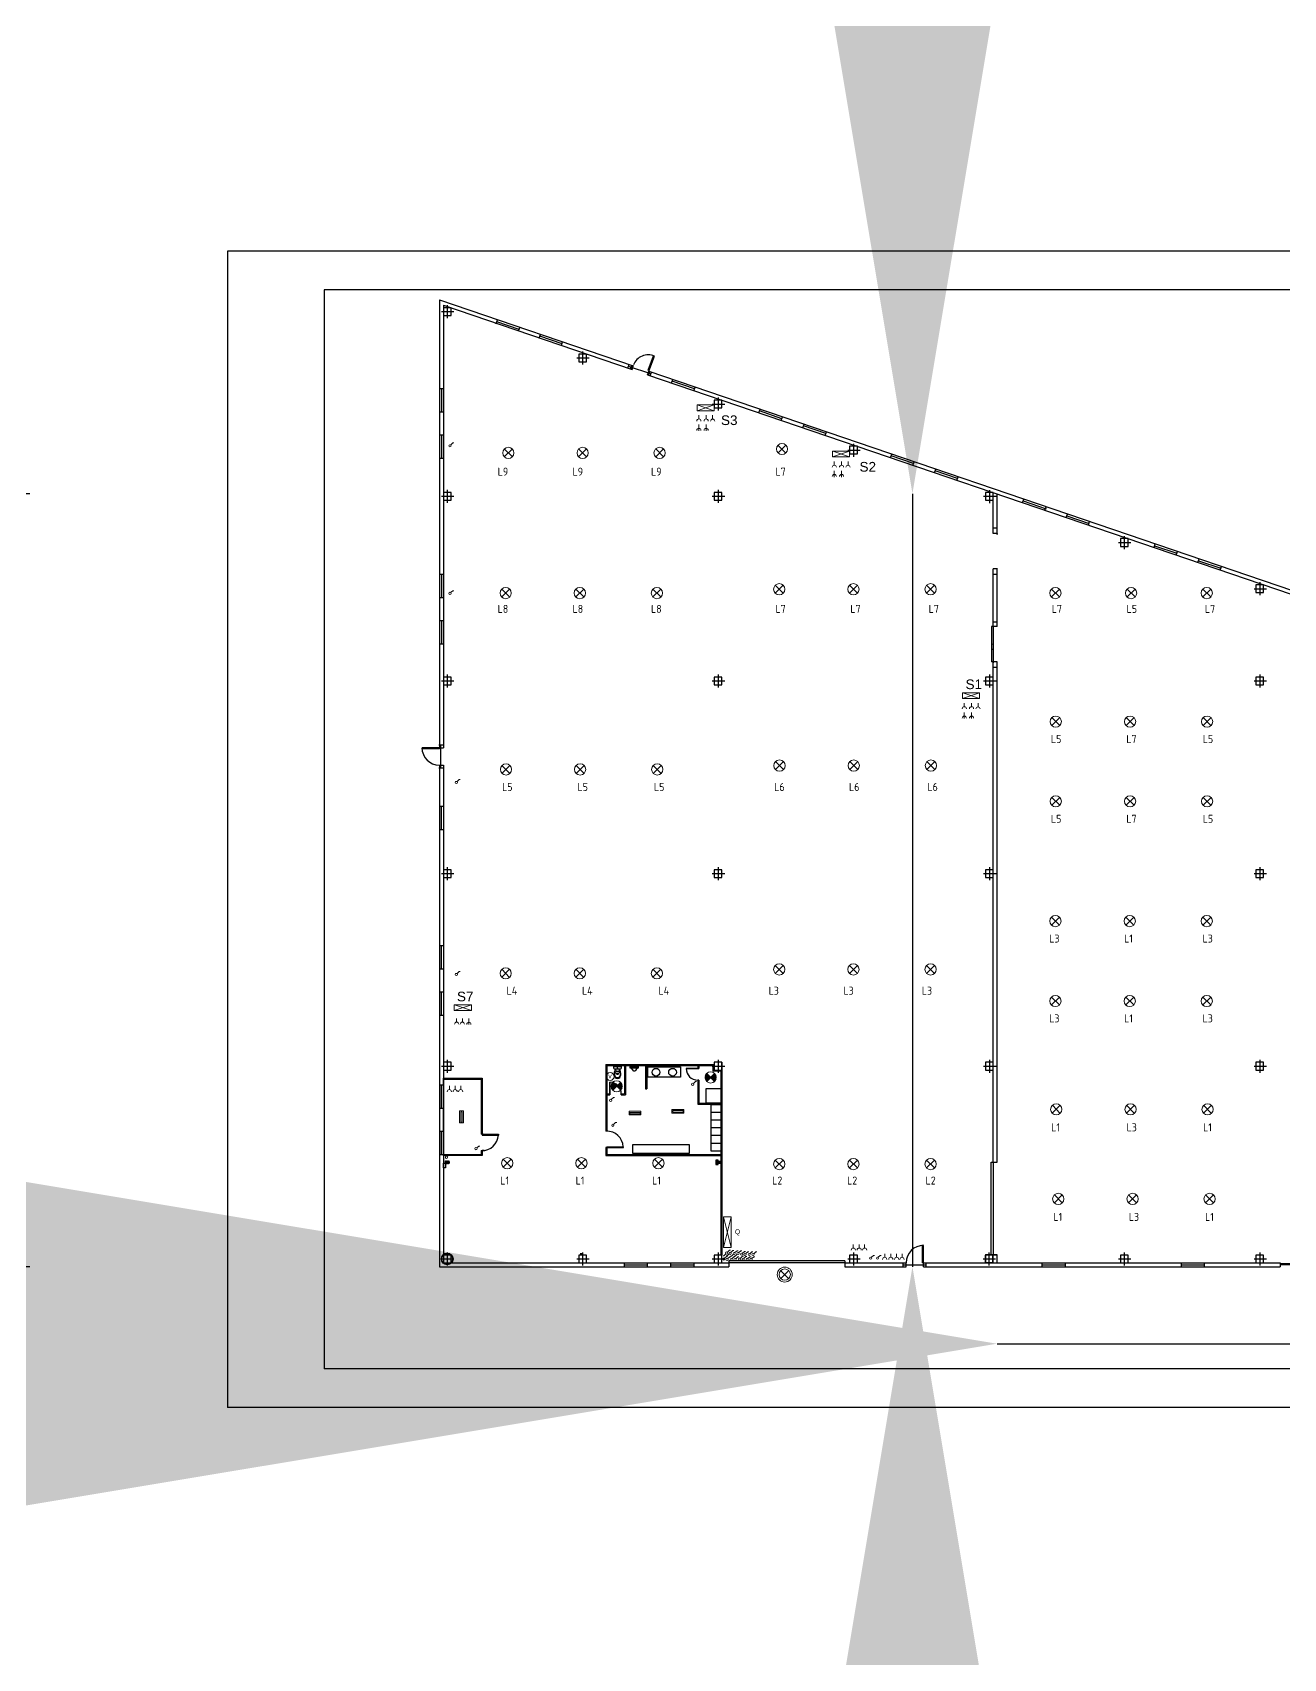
# Model space of a CAD drawing. Header units: millimetres. Extents: x 7 to 259, y -45 to 103.
# Drawn here: x 194.512 to 195.32, y 87.735 to 88.786 of the extents above; entities that cross this region are included whole.
import ezdxf

# ---------------------------------------------------------------- set-up
doc = ezdxf.new("R2010")
doc.units = ezdxf.units.MM
doc.linetypes.add('CENTRO', pattern=[50.8, 31.75, -6.35, 6.35, -6.35])
for name, color, linetype in [('CAJETI1', 5, 'Continuous'), ('cotes', 95, 'Continuous'), ('eixos centradors', 40, 'CENTRO'), ('estructura', 5, 'Continuous'), ('MOBILIARI', 3, 'Continuous'), ('OFICINES', 6, 'Continuous'), ('portes', 4, 'Continuous')]:
    doc.layers.add(name, color=color, linetype=linetype)
doc.layers.add('ELECTRIC', color=86, linetype='Continuous', lineweight=9)
doc.styles.add('ISO', font='isocp.shx')
doc.styles.get("Standard").update_dxf_attribs({"font": 'arial.ttf'})
doc.dimstyles.new('ISO-25', dxfattribs={"dimtxt": 2.5, "dimasz": 2.5, "dimexe": 1.25, "dimexo": 0.625, "dimtad": 1, "dimtxsty": 'Standard', "dimcen": 2.5, "dimadec": 0, "dimazin": 0, "dimtfac": 1, "dimtmove": 0, "dimatfit": 3, "dimfxl": 1, "dimarcsym": 0})

# ---------------------------------------------------------------- blocks, each defined once
blk = doc.blocks.new('VI-IN')
for p, q in [((-0.048, -0.423), (-0.048, -0.403)), ((0, -0.04), (-0.011, -0.04)), ((0, -0.04), (0.011, -0.04)), ((0.048, -0.423), (0.048, -0.403))]:
    blk.add_line(p, q)
blk.add_lwpolyline([(-0.163, -0.358, -0.0164), (-0.122, -0.18, -0.014244), (-0.146, -0.175, -0.379899), (-0.203, -0.112), (-0.203, -0.04, -0.414214), (-0.163, 0), (0, 0), (0.163, 0, -0.414214), (0.203, -0.04), (0.203, -0.112, -0.379899), (0.146, -0.175, -0.014244), (0.122, -0.18, -0.0164), (0.163, -0.358, -0.034533), (0.175, -0.44, -0.180901), (0.118, -0.613, -0.210568), (0, -0.665, -0.210568), (-0.118, -0.613, -0.180901), (-0.175, -0.44, -0.034533)], format="xyb", close=True)
for centre, radius in [((-0.08, -0.24), 0.0075), ((0, -0.122), 0.0135), ((0, -0.122), 0.0135), ((0.08, -0.24), 0.0075)]:
    blk.add_circle(centre, radius)
for centre, radius, start, end in [((-0.139, -0.089), 0.04, 96.27189, 180), ((-0.14, -0.096), 0.04, 96.21414, 169.75716), ((0, -1.201), 1.154, 90.00081, 97.20302), ((0, -1.197), 1.157, 90.00079, 97.14086), ((0.079, -0.461), 0.216, 168.38048, 209.11615), ((0.112, -0.468), 0.25, 152.59732, 168.38048), ((0, 1.219), 1.404, 264.99864, 270), ((-0.007, -0.406), 0.116, 96.24191, 152.59732), ((0, -0.505), 0.126, 209.11615, 270), ((-0.033, -0.403), 0.015, 96.64916, 180), ((-0.018, -0.423), 0.03, 180, 233.1301), ((0, -0.399), 0.06, 233.1301, 270), ((0, -0.686), 0.3, 90, 96.64916), ((0, -0.47), 0.18, 90, 96.24191), ((0, -1.197), 1.157, 82.85914, 89.99921), ((0, -1.201), 1.154, 82.79698, 89.99919), ((0, 1.219), 1.404, 270, 275.00136), ((0, -0.47), 0.18, 83.75809, 90), ((0, -0.686), 0.3, 83.35084, 90), ((0, -0.399), 0.06, 270, 306.8699), ((0, -0.505), 0.126, 270, 330.88385), ((0.007, -0.406), 0.116, 27.40268, 83.75809), ((0.033, -0.403), 0.015, 0, 83.35084), ((0.018, -0.423), 0.03, 306.8699, 0), ((-0.112, -0.468), 0.25, 11.61952, 27.40268), ((-0.079, -0.461), 0.216, 330.88385, 11.61952), ((0.139, -0.089), 0.04, 0, 83.72811), ((0.14, -0.096), 0.04, 10.24284, 83.78586)]:
    blk.add_arc(centre, radius, start, end)
blk = doc.blocks.new('Vic-WC')
at = {"xscale": -1}
blk.add_blockref('VI-IN', (0, 0), dxfattribs=at)
blk = doc.blocks.new('*D37')
at = {"layer": 'cotes', "color": 0, "lineweight": -2, "transparency": 16777216}
for p, q in [((193.9348, 87.9381), (192.7348, 87.9381)), ((195.1348, 87.9381), (195.482, 87.9381)), ((196.682, 87.9381), (201.7371, 87.9381)), ((195.1348, 87.3655), (195.1348, 86.6881)), ((195.482, 87.3655), (195.482, 86.6881))]:
    blk.add_line(p, q, dxfattribs=at)
at = {"layer": 'cotes', "color": 0, "transparency": 16777216}
for points in [[(193.9348, 88.1381), (193.9348, 87.7381), (195.1348, 87.9381)], [(196.682, 88.1381), (196.682, 87.7381), (195.482, 87.9381)]]:
    blk.add_solid(points, dxfattribs=at)
at = {"layer": 'Defpoints', "color": 0, "transparency": 16777216}
for p in [(195.1348, 87.9905), (195.482, 87.9905), (195.482, 87.9381)]:
    blk.add_point(p, dxfattribs=at)
at = {"layer": 'cotes', "color": 0, "transparency": 16777216, "insert": (199.8096, 89.164), "char_height": 1, "attachment_point": 5}
blk.add_mtext('0,35', dxfattribs=at)
blk = doc.blocks.new('*D38')
at = {"layer": 'cotes', "color": 0, "lineweight": -2, "transparency": 16777216}
for p, q in [((195.5336, 89.569), (195.5336, 90.769)), ((195.5336, 88.369), (195.5336, 87.9904)), ((196.107, 88.369), (196.7836, 88.369)), ((196.1045, 87.9904), (196.7836, 87.9904)), ((195.5336, 86.7904), (195.5336, 81.7408))]:
    blk.add_line(p, q, dxfattribs=at)
at = {"layer": 'cotes', "color": 0, "transparency": 16777216}
for points in [[(195.3336, 89.569), (195.7336, 89.569), (195.5336, 88.369)], [(195.3336, 86.7904), (195.7336, 86.7904), (195.5336, 87.9904)]]:
    blk.add_solid(points, dxfattribs=at)
at = {"layer": 'Defpoints', "color": 0, "transparency": 16777216}
for p in [(195.482, 88.369), (195.4795, 87.9904), (195.5336, 87.9904)]:
    blk.add_point(p, dxfattribs=at)
at = {"layer": 'cotes', "color": 0, "transparency": 16777216, "insert": (194.3077, 83.6656), "char_height": 1, "attachment_point": 5, "rotation": 90}
blk.add_mtext('0,38', dxfattribs=at)
blk = doc.blocks.new('*D39')
at = {"layer": 'cotes', "color": 0, "lineweight": -2, "transparency": 16777216}
for p, q in [((195.0801, 89.6875), (195.0801, 90.8875)), ((194.5098, 88.4875), (193.8301, 88.4875)), ((195.0801, 88.4875), (195.0801, 87.9879)), ((194.5098, 87.9879), (193.8301, 87.9879)), ((195.0801, 86.7879), (195.0801, 82.5098))]:
    blk.add_line(p, q, dxfattribs=at)
at = {"layer": 'cotes', "color": 0, "transparency": 16777216}
for points in [[(194.8801, 89.6875), (195.2801, 89.6875), (195.0801, 88.4875)], [(194.8801, 86.7879), (195.2801, 86.7879), (195.0801, 87.9879)]]:
    blk.add_solid(points, dxfattribs=at)
at = {"layer": 'Defpoints', "color": 0, "transparency": 16777216}
for p in [(195.1348, 88.4875), (195.0801, 87.9879), (195.1348, 87.9879)]:
    blk.add_point(p, dxfattribs=at)
at = {"layer": 'cotes', "color": 0, "transparency": 16777216, "insert": (193.8542, 84.0488), "char_height": 1, "attachment_point": 5, "rotation": 90}
blk.add_mtext('0,5', dxfattribs=at)

msp = doc.modelspace()

# ---------------------------------------------------------------- linework, layer by layer
for p, q in [((194.7745, 88.6129), (194.7745, 88.3233)), ((194.7745, 88.6129), (194.8997, 88.5702)), ((194.777, 88.6094), (194.777, 88.3233)), ((194.777, 88.6094), (194.8989, 88.5678)), ((194.9098, 88.5667), (195.3257, 88.4249)), ((194.9089, 88.5644), (195.3249, 88.4226)), ((195.1323, 88.4655), (195.1323, 88.4884)), ((195.1348, 88.4655), (195.1348, 88.4875)), ((195.1323, 88.4618), (195.1323, 88.4655)), ((195.1323, 88.4655), (195.1348, 88.4655)), ((195.1323, 88.4655), (195.1348, 88.4655)), ((195.1348, 88.4618), (195.1348, 88.4655)), ((195.1323, 88.4048), (195.1323, 88.4389)), ((195.1323, 88.4355), (195.1348, 88.4355)), ((195.1323, 88.4355), (195.1348, 88.4355)), ((195.1348, 88.4048), (195.1348, 88.4355)), ((195.1323, 88.4017), (195.1323, 88.4048)), ((195.1323, 88.4048), (195.1348, 88.4048)), ((195.1323, 88.4048), (195.1348, 88.4048)), ((195.1348, 88.4017), (195.1348, 88.4048)), ((195.1323, 88.3901), (195.1323, 88.3905)), ((195.1323, 88.3755), (195.1323, 88.3791)), ((195.1323, 88.3748), (195.1323, 88.3782)), ((195.1348, 88.3748), (195.1348, 88.3789)), ((195.1323, 88.2855), (195.1323, 88.3755)), ((195.1323, 88.3755), (195.1348, 88.3755)), ((195.1348, 88.2855), (195.1348, 88.3755)), ((194.7745, 88.312), (194.7745, 87.9879)), ((194.777, 88.312), (194.777, 87.9904)), ((195.1323, 88.0555), (195.1323, 88.2913)), ((195.1348, 88.0555), (195.1348, 88.2913)), ((194.777, 88.1097), (194.802, 88.1097)), ((194.777, 88.1091), (194.8014, 88.1091)), ((194.8014, 88.1091), (194.8014, 88.0735)), ((194.802, 88.1097), (194.802, 88.0735)), ((194.777, 88.0604), (194.8014, 88.0604)), ((194.8014, 88.0629), (194.8014, 88.0604)), ((194.8014, 88.0629), (194.802, 88.0629)), ((194.802, 88.0629), (194.802, 88.0597)), ((195.1323, 88.0555), (195.1348, 88.0555)), ((194.7745, 87.9879), (194.9614, 87.9879)), ((194.777, 87.9904), (194.9614, 87.9904)), ((194.922, 87.9904), (194.9614, 87.9904)), ((194.922, 87.9879), (194.9614, 87.9879)), ((194.9614, 87.9904), (194.9614, 87.9879)), ((195.0364, 87.9904), (195.076, 87.9904)), ((195.0364, 87.9904), (195.0364, 87.9879)), ((195.0364, 87.9879), (195.076, 87.9879)), ((195.0873, 87.9904), (195.3177, 87.9904)), ((195.0873, 87.9879), (195.3177, 87.9879)), ((195.1323, 87.9905), (195.1323, 87.9955)), ((195.1323, 87.9955), (195.1348, 87.9955)), ((195.1348, 87.9955), (195.1323, 87.9955)), ((195.1348, 87.9905), (195.1348, 87.9955)), ((195.272, 87.9904), (195.3177, 87.9904)), ((195.272, 87.9879), (195.3177, 87.9879)), ((195.3177, 87.9904), (195.3177, 87.9879))]:
    msp.add_line(p, q)
msp.add_lwpolyline([(194.802, 88.0629), (194.802, 88.0597), (194.777, 88.0597), (194.777, 88.1097), (194.802, 88.1097), (194.802, 88.0735)])
at = {"layer": 'CAJETI1'}
for p, q in [((194.6376, 88.6443), (194.6376, 87.8968)), ((195.6876, 88.6443), (194.6376, 88.6443)), ((195.6876, 87.8968), (194.6376, 87.8968))]:
    msp.add_line(p, q, dxfattribs=at)
at = {"layer": 'CAJETI1', "color": 5}
for p, q in [((194.7001, 88.6193), (194.7001, 87.9218)), ((195.6626, 88.6193), (194.7001, 88.6193)), ((195.6626, 87.9218), (194.7001, 87.9218))]:
    msp.add_line(p, q, dxfattribs=at)
at = {"layer": 'eixos centradors', "ltscale": 0.1}
for p, q in [((194.7795, 88.6093), (194.7795, 88.6009)), ((194.7758, 88.6052), (194.7838, 88.6052)), ((194.8633, 88.5753), (194.8713, 88.5753)), ((194.867, 88.5795), (194.867, 88.571)), ((194.9508, 88.5455), (194.9588, 88.5455)), ((194.9545, 88.5496), (194.9545, 88.5412)), ((195.0383, 88.5157), (195.0463, 88.5157)), ((195.042, 88.5198), (195.042, 88.5114)), ((194.7758, 88.4859), (194.7838, 88.4859)), ((194.7795, 88.49), (194.7795, 88.4816)), ((194.9508, 88.4859), (194.9588, 88.4859)), ((194.9545, 88.49), (194.9545, 88.4816)), ((195.1261, 88.4859), (195.1341, 88.4859)), ((195.1298, 88.4899), (195.1298, 88.4815)), ((195.217, 88.4601), (195.217, 88.4517)), ((195.2133, 88.456), (195.2213, 88.456)), ((195.3045, 88.4303), (195.3045, 88.4219)), ((195.3008, 88.4261), (195.3088, 88.4261)), ((194.7758, 88.3665), (194.7838, 88.3665)), ((194.7795, 88.3706), (194.7795, 88.3622)), ((194.9508, 88.3665), (194.9588, 88.3665)), ((194.9545, 88.3706), (194.9545, 88.3622)), ((195.1261, 88.3665), (195.1341, 88.3665)), ((195.1298, 88.3707), (195.1298, 88.3623)), ((195.3008, 88.3665), (195.3088, 88.3665)), ((195.3045, 88.3706), (195.3045, 88.3622)), ((194.7758, 88.242), (194.7838, 88.242)), ((194.7795, 88.2461), (194.7795, 88.2377)), ((194.9508, 88.242), (194.9588, 88.242)), ((194.9545, 88.2461), (194.9545, 88.2377)), ((195.1261, 88.242), (195.1341, 88.242)), ((195.1298, 88.2462), (195.1298, 88.2378)), ((195.3008, 88.242), (195.3088, 88.242)), ((195.3045, 88.2461), (195.3045, 88.2377)), ((194.7758, 88.1175), (194.7838, 88.1175)), ((194.7795, 88.1216), (194.7795, 88.1132)), ((194.9508, 88.1175), (194.9588, 88.1175)), ((194.9545, 88.1216), (194.9545, 88.1132)), ((195.1261, 88.1175), (195.1341, 88.1175)), ((195.1298, 88.1217), (195.1298, 88.1133)), ((195.3008, 88.1175), (195.3088, 88.1175)), ((195.3045, 88.1216), (195.3045, 88.1132)), ((194.7758, 87.9929), (194.7838, 87.9929)), ((194.7795, 87.997), (194.7795, 87.9886)), ((194.8633, 87.9929), (194.8713, 87.9929)), ((194.867, 87.997), (194.867, 87.9886)), ((194.9508, 87.9929), (194.9588, 87.9929)), ((194.9545, 87.997), (194.9545, 87.9886)), ((195.0383, 87.9929), (195.0463, 87.9929)), ((195.042, 87.997), (195.042, 87.9886)), ((195.1258, 87.9929), (195.1338, 87.9929)), ((195.1295, 87.997), (195.1295, 87.9886)), ((195.2133, 87.9929), (195.2213, 87.9929)), ((195.217, 87.997), (195.217, 87.9886)), ((195.3008, 87.9929), (195.3088, 87.9929)), ((195.3008, 87.9929), (195.3088, 87.9929)), ((195.3045, 87.997), (195.3045, 87.9886)), ((195.3045, 87.997), (195.3045, 87.9886))]:
    msp.add_line(p, q, dxfattribs=at)
at = {"layer": 'ELECTRIC', "color": 212}
for p, q in [((194.9409, 88.5411), (194.952, 88.5449)), ((194.952, 88.5411), (194.9411, 88.5449)), ((194.9421, 88.5358), (194.9421, 88.5382)), ((194.9468, 88.5358), (194.9468, 88.5382)), ((194.951, 88.5358), (194.951, 88.5382)), ((194.9421, 88.5298), (194.9421, 88.5322)), ((194.9421, 88.5282), (194.9421, 88.5306)), ((194.9468, 88.5298), (194.9468, 88.5322)), ((194.9468, 88.5282), (194.9468, 88.5306)), ((194.7817, 88.519), (194.7831, 88.5203)), ((194.7831, 88.5203), (194.7837, 88.5203)), ((194.8164, 88.5165), (194.8216, 88.5113)), ((194.8164, 88.5113), (194.8216, 88.5165)), ((194.8644, 88.5165), (194.8695, 88.5113)), ((194.8644, 88.5113), (194.8696, 88.5165)), ((194.9142, 88.5165), (194.9193, 88.5113)), ((194.9142, 88.5113), (194.9193, 88.5165)), ((194.9932, 88.519), (194.9983, 88.5138)), ((194.9932, 88.5138), (194.9984, 88.519)), ((195.0284, 88.5113), (195.0395, 88.515)), ((195.0395, 88.5113), (195.0286, 88.515)), ((195.0296, 88.506), (195.0296, 88.5084)), ((195.0296, 88.4999), (195.0296, 88.5023)), ((195.0343, 88.506), (195.0343, 88.5084)), ((195.0343, 88.4999), (195.0343, 88.5023)), ((195.0385, 88.5059), (195.0385, 88.5083)), ((195.0296, 88.4983), (195.0296, 88.5008)), ((195.0343, 88.4983), (195.0343, 88.5008)), ((194.9915, 88.4284), (194.9966, 88.4233)), ((194.9915, 88.4233), (194.9966, 88.4284)), ((195.0395, 88.4284), (195.0446, 88.4233)), ((195.0395, 88.4233), (195.0446, 88.4284)), ((195.0892, 88.4284), (195.0943, 88.4233)), ((195.0892, 88.4233), (195.0943, 88.4284)), ((194.7817, 88.4236), (194.7831, 88.4248)), ((194.7831, 88.4248), (194.7837, 88.4248)), ((194.8147, 88.4259), (194.8198, 88.4208)), ((194.8147, 88.4208), (194.8198, 88.4259)), ((194.8627, 88.4259), (194.8678, 88.4208)), ((194.8627, 88.4208), (194.8678, 88.4259)), ((194.9124, 88.4259), (194.9176, 88.4208)), ((194.9124, 88.4208), (194.9176, 88.4259)), ((195.17, 88.4259), (195.1751, 88.4208)), ((195.17, 88.4208), (195.1751, 88.4259)), ((195.2188, 88.4259), (195.224, 88.4208)), ((195.2188, 88.4208), (195.224, 88.4259)), ((195.2677, 88.4259), (195.2728, 88.4208)), ((195.2677, 88.4208), (195.2728, 88.4259)), ((195.1124, 88.3551), (195.1235, 88.3589)), ((195.1235, 88.3551), (195.1126, 88.3589)), ((195.1136, 88.3498), (195.1136, 88.3522)), ((195.1136, 88.3438), (195.1136, 88.3462)), ((195.1136, 88.3422), (195.1136, 88.3446)), ((195.1183, 88.3498), (195.1183, 88.3522)), ((195.1183, 88.3438), (195.1183, 88.3462)), ((195.1183, 88.3422), (195.1183, 88.3446)), ((195.1225, 88.3498), (195.1225, 88.3522)), ((195.1702, 88.3428), (195.1753, 88.3377)), ((195.1702, 88.3377), (195.1753, 88.3428)), ((195.2182, 88.3428), (195.2233, 88.3377)), ((195.2182, 88.3377), (195.2233, 88.3428)), ((195.2679, 88.3428), (195.273, 88.3377)), ((195.2679, 88.3377), (195.2731, 88.3428)), ((194.9917, 88.3144), (194.9968, 88.3092)), ((194.9917, 88.3092), (194.9968, 88.3144)), ((195.0397, 88.3144), (195.0448, 88.3092)), ((195.0397, 88.3092), (195.0448, 88.3144)), ((195.0894, 88.3144), (195.0945, 88.3092)), ((195.0894, 88.3092), (195.0946, 88.3144)), ((194.7859, 88.3015), (194.7872, 88.3027)), ((194.7872, 88.3027), (194.7878, 88.3027)), ((194.8149, 88.3119), (194.82, 88.3067)), ((194.8149, 88.3067), (194.82, 88.3119)), ((194.8629, 88.3119), (194.868, 88.3067)), ((194.8629, 88.3067), (194.868, 88.3119)), ((194.9126, 88.3119), (194.9178, 88.3067)), ((194.9126, 88.3067), (194.9178, 88.3119)), ((195.1702, 88.2912), (195.1753, 88.2861)), ((195.1702, 88.2861), (195.1753, 88.2912)), ((195.2182, 88.2912), (195.2233, 88.2861)), ((195.2182, 88.2861), (195.2233, 88.2912)), ((195.2679, 88.2912), (195.273, 88.2861)), ((195.2679, 88.2861), (195.2731, 88.2912)), ((195.17, 88.2139), (195.1751, 88.2087)), ((195.17, 88.2087), (195.1751, 88.2139)), ((195.218, 88.2139), (195.2231, 88.2087)), ((195.218, 88.2087), (195.2231, 88.2139)), ((195.2677, 88.2139), (195.2728, 88.2087)), ((195.2677, 88.2087), (195.2728, 88.2139)), ((194.7859, 88.1774), (194.7872, 88.1786)), ((194.7872, 88.1786), (194.7878, 88.1786)), ((194.8147, 88.1801), (194.8198, 88.1749)), ((194.8147, 88.175), (194.8198, 88.1801)), ((194.8627, 88.1801), (194.8678, 88.1749)), ((194.8627, 88.175), (194.8678, 88.1801)), ((194.9124, 88.1801), (194.9176, 88.1749)), ((194.9124, 88.175), (194.9176, 88.1801)), ((194.9915, 88.1826), (194.9966, 88.1774)), ((194.9915, 88.1775), (194.9966, 88.1826)), ((195.0395, 88.1826), (195.0446, 88.1774)), ((195.0395, 88.1775), (195.0446, 88.1826)), ((195.0892, 88.1826), (195.0943, 88.1774)), ((195.0892, 88.1775), (195.0943, 88.1826)), ((194.7841, 88.1534), (194.7953, 88.1571)), ((194.7953, 88.1534), (194.7843, 88.1571)), ((195.17, 88.1622), (195.1751, 88.1571)), ((195.17, 88.1571), (195.1751, 88.1622)), ((195.218, 88.1622), (195.2231, 88.1571)), ((195.218, 88.1571), (195.2231, 88.1622)), ((195.2677, 88.1622), (195.2728, 88.1571)), ((195.2677, 88.1571), (195.2728, 88.1622)), ((194.7856, 88.1459), (194.7856, 88.1483)), ((194.7893, 88.1459), (194.7893, 88.1483)), ((194.7935, 88.1445), (194.7935, 88.1483)), ((194.9468, 88.1123), (194.9476, 88.1131)), ((194.7809, 88.1023), (194.7809, 88.1048)), ((194.7846, 88.1023), (194.7846, 88.1048)), ((194.7882, 88.1023), (194.7882, 88.1048)), ((194.8854, 88.1048), (194.8871, 88.1065)), ((194.8854, 88.1043), (194.8874, 88.1062)), ((194.8855, 88.1038), (194.8876, 88.1059)), ((194.8856, 88.1055), (194.8868, 88.1068)), ((194.8856, 88.1033), (194.8879, 88.1057)), ((194.8858, 88.103), (194.8882, 88.1054)), ((194.886, 88.1026), (194.8885, 88.1051)), ((194.8861, 88.1066), (194.887, 88.1075)), ((194.8862, 88.1023), (194.8888, 88.1048)), ((194.8865, 88.102), (194.8916, 88.1071)), ((194.8865, 88.1071), (194.8916, 88.102)), ((194.8865, 88.102), (194.8916, 88.1071)), ((194.8893, 88.1043), (194.8919, 88.1068)), ((194.8896, 88.104), (194.8921, 88.1065)), ((194.8899, 88.1037), (194.8923, 88.1061)), ((194.8902, 88.1034), (194.8925, 88.1057)), ((194.8904, 88.1031), (194.8926, 88.1053)), ((194.8907, 88.1028), (194.8927, 88.1048)), ((194.891, 88.1026), (194.8926, 88.1042)), ((194.8911, 88.1016), (194.892, 88.1025)), ((194.8913, 88.1023), (194.8925, 88.1035)), ((194.9386, 88.1063), (194.9399, 88.1075)), ((194.9399, 88.1075), (194.9406, 88.1075)), ((194.9461, 88.1105), (194.9478, 88.1122)), ((194.9461, 88.1099), (194.9481, 88.1119)), ((194.9462, 88.1112), (194.9475, 88.1124)), ((194.9462, 88.1094), (194.9483, 88.1116)), ((194.9463, 88.109), (194.9486, 88.1113)), ((194.9465, 88.1086), (194.9489, 88.111)), ((194.9467, 88.1082), (194.9492, 88.1107)), ((194.9469, 88.1079), (194.9495, 88.1105)), ((194.9472, 88.1128), (194.9523, 88.1076)), ((194.9472, 88.1076), (194.9523, 88.1127)), ((194.9472, 88.1076), (194.9523, 88.1127)), ((194.95, 88.1099), (194.9526, 88.1125)), ((194.9503, 88.1096), (194.9528, 88.1121)), ((194.9506, 88.1093), (194.953, 88.1118)), ((194.9508, 88.1091), (194.9532, 88.1114)), ((194.9511, 88.1088), (194.9533, 88.1109)), ((194.9514, 88.1085), (194.9533, 88.1104)), ((194.9517, 88.1082), (194.9533, 88.1099)), ((194.9518, 88.1072), (194.9527, 88.1081)), ((194.952, 88.1079), (194.9532, 88.1092)), ((194.8855, 88.0959), (194.8869, 88.0972)), ((194.8869, 88.0972), (194.8875, 88.0972)), ((195.1704, 88.0871), (195.1756, 88.0922)), ((195.1705, 88.0922), (195.1756, 88.087)), ((195.2184, 88.0922), (195.2235, 88.087)), ((195.2184, 88.0871), (195.2236, 88.0922)), ((195.2682, 88.0922), (195.2733, 88.087)), ((195.2682, 88.0871), (195.2733, 88.0922)), ((194.887, 88.0798), (194.8883, 88.0811)), ((194.8883, 88.0811), (194.889, 88.0811)), ((194.7795, 88.0591), (194.7808, 88.0603)), ((194.7808, 88.0603), (194.7814, 88.0603)), ((194.7986, 88.0647), (194.7999, 88.0659)), ((194.7999, 88.0659), (194.8006, 88.0659)), ((194.8157, 88.0574), (194.8208, 88.0523)), ((194.8157, 88.0523), (194.8208, 88.0574)), ((194.8637, 88.0574), (194.8688, 88.0523)), ((194.8637, 88.0523), (194.8688, 88.0574)), ((194.9134, 88.0574), (194.9186, 88.0523)), ((194.9134, 88.0523), (194.9186, 88.0574)), ((194.9915, 88.0568), (194.9966, 88.0517)), ((194.9915, 88.0517), (194.9966, 88.0568)), ((195.0395, 88.0568), (195.0446, 88.0517)), ((195.0395, 88.0517), (195.0446, 88.0568)), ((195.0892, 88.0568), (195.0943, 88.0517)), ((195.0892, 88.0517), (195.0943, 88.0568)), ((195.1718, 88.0343), (195.1769, 88.0291)), ((195.1718, 88.0291), (195.1769, 88.0343)), ((195.2197, 88.0291), (195.2249, 88.0343)), ((195.2198, 88.0343), (195.2249, 88.0291)), ((195.2695, 88.0343), (195.2746, 88.0291)), ((195.2695, 88.0291), (195.2746, 88.0343)), ((194.958, 88.0201), (194.963, 88.0003)), ((194.963, 88.0201), (194.958, 88.0003)), ((194.9606, 87.9972), (194.9619, 87.9985)), ((194.9619, 87.9985), (194.9626, 87.9985)), ((194.9628, 87.9971), (194.9641, 87.9983)), ((194.9641, 87.9983), (194.9647, 87.9983)), ((194.9654, 87.997), (194.9668, 87.9982)), ((194.9668, 87.9982), (194.9674, 87.9982)), ((194.9679, 87.997), (194.9692, 87.9982)), ((194.9692, 87.9982), (194.9699, 87.9982)), ((194.9702, 87.9966), (194.9716, 87.9978)), ((194.9716, 87.9978), (194.9722, 87.9978)), ((194.9724, 87.9964), (194.9737, 87.9976)), ((194.9737, 87.9976), (194.9744, 87.9976)), ((194.9751, 87.9963), (194.9764, 87.9975)), ((194.9764, 87.9975), (194.977, 87.9975)), ((194.9776, 87.9963), (194.9789, 87.9975)), ((194.9789, 87.9975), (194.9795, 87.9975)), ((195.0419, 87.9999), (195.0419, 88.0023)), ((195.0457, 87.9999), (195.0457, 88.0023)), ((195.0492, 87.9999), (195.0492, 88.0023)), ((194.9582, 87.995), (194.9577, 87.995)), ((194.9582, 87.995), (194.9596, 87.9963)), ((194.9587, 87.9933), (194.96, 87.9945)), ((194.9604, 87.9949), (194.9598, 87.9949)), ((194.96, 87.9945), (194.9606, 87.9945)), ((194.9604, 87.9949), (194.9617, 87.9961)), ((194.9608, 87.9931), (194.9621, 87.9943)), ((194.9621, 87.9943), (194.9628, 87.9943)), ((194.9631, 87.9948), (194.9625, 87.9948)), ((194.9631, 87.9948), (194.9644, 87.996)), ((194.9635, 87.993), (194.9648, 87.9943)), ((194.9648, 87.9943), (194.9654, 87.9943)), ((194.9655, 87.9948), (194.965, 87.9948)), ((194.9655, 87.9948), (194.9669, 87.996)), ((194.966, 87.993), (194.9673, 87.9943)), ((194.9673, 87.9943), (194.9679, 87.9943)), ((194.969, 87.9934), (194.9703, 87.9946)), ((194.9703, 87.9946), (194.971, 87.9946)), ((194.9711, 87.9932), (194.9725, 87.9944)), ((194.9725, 87.9944), (194.9731, 87.9944)), ((194.9738, 87.9931), (194.9751, 87.9943)), ((194.9751, 87.9943), (194.9758, 87.9943)), ((194.9763, 87.9931), (194.9776, 87.9943)), ((194.9776, 87.9943), (194.9783, 87.9943)), ((195.0536, 87.994), (195.0549, 87.9952)), ((195.0549, 87.9952), (195.0555, 87.9952)), ((195.0579, 87.994), (195.0593, 87.9952)), ((195.0593, 87.9952), (195.0599, 87.9952)), ((195.0622, 87.9939), (195.0622, 87.9963)), ((195.0661, 87.9939), (195.0661, 87.9963)), ((195.0699, 87.9939), (195.0699, 87.9963)), ((195.0734, 87.9939), (195.0734, 87.9963)), ((194.995, 87.9853), (195.0001, 87.9802)), ((194.995, 87.9802), (195.0001, 87.9853))]:
    msp.add_line(p, q, dxfattribs=at)
for points in [[(194.952, 88.5449), (194.952, 88.5411), (194.9409, 88.5411), (194.9409, 88.5449)], [(195.0395, 88.515), (195.0395, 88.5113), (195.0284, 88.5113), (195.0284, 88.515)], [(195.1235, 88.3589), (195.1235, 88.3551), (195.1124, 88.3551), (195.1124, 88.3589)], [(194.7953, 88.1571), (194.7953, 88.1534), (194.7841, 88.1534), (194.7841, 88.1571)], [(194.7875, 88.0887), (194.7875, 88.0809), (194.79, 88.0809), (194.79, 88.0887)], [(194.7883, 88.088), (194.7883, 88.0814), (194.7892, 88.0814), (194.7892, 88.088)], [(194.897, 88.086), (194.9047, 88.086), (194.9047, 88.0884), (194.897, 88.0884)], [(194.8976, 88.0867), (194.9042, 88.0867), (194.9042, 88.0876), (194.8976, 88.0876)], [(194.9246, 88.0871), (194.9324, 88.0871), (194.9324, 88.0895), (194.9246, 88.0895)], [(194.9253, 88.0878), (194.9319, 88.0878), (194.9319, 88.0888), (194.9253, 88.0888)], [(194.958, 88.0201), (194.958, 88.0003), (194.963, 88.0003), (194.963, 88.0201)]]:
    msp.add_lwpolyline(points, close=True, dxfattribs=at)
for centre, radius in [((194.7813, 88.5185), 0.000705), ((194.819, 88.5139), 0.00363), ((194.867, 88.5139), 0.00363), ((194.9167, 88.5139), 0.00363), ((194.9958, 88.5164), 0.00363), ((194.994, 88.4258), 0.00363), ((195.042, 88.4258), 0.00363), ((195.0918, 88.4258), 0.00363), ((194.7813, 88.4231), 0.000705), ((194.8173, 88.4233), 0.00363), ((194.8652, 88.4233), 0.00363), ((194.915, 88.4233), 0.00363), ((195.1725, 88.4233), 0.00363), ((195.2214, 88.4233), 0.00363), ((195.2703, 88.4233), 0.00363), ((195.1727, 88.3402), 0.00363), ((195.2207, 88.3402), 0.00363), ((195.2705, 88.3402), 0.00363), ((194.8175, 88.3093), 0.00363), ((194.8654, 88.3093), 0.00363), ((194.9152, 88.3093), 0.00363), ((194.9942, 88.3118), 0.00363), ((195.0422, 88.3118), 0.00363), ((195.092, 88.3118), 0.00363), ((194.7854, 88.3009), 0.000705), ((195.1727, 88.2887), 0.00363), ((195.2207, 88.2887), 0.00363), ((195.2705, 88.2887), 0.00363), ((195.1725, 88.2113), 0.00363), ((195.2205, 88.2113), 0.00363), ((195.2703, 88.2113), 0.00363), ((194.7854, 88.1768), 0.000705), ((194.8173, 88.1775), 0.00363), ((194.8652, 88.1775), 0.00363), ((194.915, 88.1775), 0.00363), ((194.994, 88.18), 0.00363), ((195.042, 88.18), 0.00363), ((195.0918, 88.18), 0.00363), ((195.1725, 88.1596), 0.00363), ((195.2205, 88.1596), 0.00363), ((195.2703, 88.1596), 0.00363), ((194.9497, 88.1102), 0.00363), ((194.889, 88.1045), 0.00363), ((194.9381, 88.1058), 0.000705), ((194.8851, 88.0954), 0.000705), ((195.173, 88.0896), 0.00363), ((195.221, 88.0896), 0.00363), ((195.2708, 88.0896), 0.00363), ((194.8865, 88.0793), 0.000705), ((194.7981, 88.0642), 0.000705), ((194.779, 88.0586), 0.000705), ((194.8183, 88.0548), 0.00363), ((194.8662, 88.0548), 0.00363), ((194.916, 88.0548), 0.00363), ((194.994, 88.0542), 0.00363), ((195.042, 88.0542), 0.00363), ((195.0918, 88.0542), 0.00363), ((195.1743, 88.0317), 0.00363), ((195.2223, 88.0317), 0.00363), ((195.2721, 88.0317), 0.00363), ((194.9601, 87.9967), 0.000705), ((194.9582, 87.9928), 0.000705), ((194.9603, 87.9926), 0.000705), ((194.9623, 87.9965), 0.000705), ((194.963, 87.9925), 0.000705), ((194.9649, 87.9964), 0.000705), ((194.9655, 87.9925), 0.000705), ((194.9674, 87.9964), 0.000705), ((194.9685, 87.9928), 0.000705), ((194.9698, 87.996), 0.000705), ((194.9707, 87.9927), 0.000705), ((194.9719, 87.9959), 0.000705), ((194.9733, 87.9926), 0.000705), ((194.9746, 87.9958), 0.000705), ((194.9758, 87.9926), 0.000705), ((194.9771, 87.9958), 0.000705), ((194.9976, 87.9828), 0.00484), ((195.0531, 87.9934), 0.000705), ((195.0575, 87.9934), 0.000705), ((194.9976, 87.9828), 0.00363)]:
    msp.add_circle(centre, radius, dxfattribs=at)
at = {"layer": 'ELECTRIC', "color": 6}
msp.add_circle((194.8848, 88.1108), 0.00251, dxfattribs=at)
at = {"layer": 'ELECTRIC', "color": 212}
for centre in [(194.9421, 88.5345), (194.9468, 88.5345), (194.951, 88.5344), (194.9421, 88.5284), (194.9468, 88.5284), (195.0296, 88.5046), (195.0343, 88.5046), (195.0385, 88.5046), (195.0296, 88.4986), (195.0343, 88.4986), (195.1136, 88.3485), (195.1183, 88.3485), (195.1225, 88.3484), (195.1136, 88.3424), (195.1183, 88.3424), (194.7856, 88.1446), (194.7893, 88.1446), (194.7935, 88.1445), (194.7809, 88.101), (194.7846, 88.101), (194.7882, 88.101), (195.0419, 87.9986), (195.0457, 87.9986), (195.0492, 87.9986), (195.0622, 87.9926), (195.0661, 87.9926), (195.0699, 87.9926), (195.0734, 87.9926)]:
    msp.add_arc(centre, 0.00135, 0, 180, dxfattribs=at)
at = {"layer": 'estructura'}
for points in [[(194.777, 88.6027), (194.782, 88.6027), (194.782, 88.6077), (194.777, 88.6077)], [(194.8645, 88.5728), (194.8695, 88.5728), (194.8695, 88.5778), (194.8645, 88.5778)], [(194.952, 88.543), (194.957, 88.543), (194.957, 88.548), (194.952, 88.548)], [(195.0395, 88.5132), (195.0445, 88.5132), (195.0445, 88.5182), (195.0395, 88.5182)], [(194.777, 88.4834), (194.782, 88.4834), (194.782, 88.4884), (194.777, 88.4884)], [(194.952, 88.4834), (194.957, 88.4834), (194.957, 88.4884), (194.952, 88.4884)], [(195.1273, 88.4834), (195.1323, 88.4834), (195.1323, 88.4884), (195.1273, 88.4884)], [(195.2145, 88.4535), (195.2195, 88.4535), (195.2195, 88.4585), (195.2145, 88.4585)], [(195.302, 88.4236), (195.307, 88.4236), (195.307, 88.4286), (195.302, 88.4286)], [(194.777, 88.364), (194.782, 88.364), (194.782, 88.369), (194.777, 88.369)], [(194.952, 88.364), (194.957, 88.364), (194.957, 88.369), (194.952, 88.369)], [(195.1273, 88.364), (195.1323, 88.364), (195.1323, 88.369), (195.1273, 88.369)], [(195.302, 88.364), (195.307, 88.364), (195.307, 88.369), (195.302, 88.369)], [(194.777, 88.2395), (194.782, 88.2395), (194.782, 88.2445), (194.777, 88.2445)], [(194.952, 88.2395), (194.957, 88.2395), (194.957, 88.2445), (194.952, 88.2445)], [(195.1273, 88.2395), (195.1323, 88.2395), (195.1323, 88.2445), (195.1273, 88.2445)], [(195.302, 88.2395), (195.307, 88.2395), (195.307, 88.2445), (195.302, 88.2445)], [(194.777, 88.115), (194.782, 88.115), (194.782, 88.12), (194.777, 88.12)], [(194.952, 88.115), (194.957, 88.115), (194.957, 88.12), (194.952, 88.12)], [(195.1273, 88.115), (195.1323, 88.115), (195.1323, 88.12), (195.1273, 88.12)], [(195.302, 88.115), (195.307, 88.115), (195.307, 88.12), (195.302, 88.12)], [(194.777, 87.9904), (194.782, 87.9904), (194.782, 87.9954), (194.777, 87.9954)], [(194.8645, 87.9904), (194.8695, 87.9904), (194.8695, 87.9954), (194.8645, 87.9954)], [(194.952, 87.9904), (194.957, 87.9904), (194.957, 87.9954), (194.952, 87.9954)], [(195.0395, 87.9904), (195.0445, 87.9904), (195.0445, 87.9954), (195.0395, 87.9954)], [(195.127, 87.9904), (195.132, 87.9904), (195.132, 87.9954), (195.127, 87.9954)], [(195.1273, 87.9905), (195.1323, 87.9905), (195.1323, 87.9955), (195.1273, 87.9955)], [(195.2145, 87.9904), (195.2195, 87.9904), (195.2195, 87.9954), (195.2145, 87.9954)], [(195.302, 87.9904), (195.307, 87.9904), (195.307, 87.9954), (195.302, 87.9954)]]:
    msp.add_lwpolyline(points, close=True, dxfattribs=at)
at = {"layer": 'MOBILIARI'}
msp.add_lwpolyline([(194.9092, 88.1171), (194.9302, 88.1171), (194.9302, 88.1103), (194.9092, 88.1103)], close=True, dxfattribs=at)
at = {"layer": 'OFICINES', "color": 0}
for p, q in [((194.882, 88.1185), (194.882, 88.0755)), ((194.882, 88.1185), (194.952, 88.1185)), ((194.8826, 88.1179), (194.8826, 88.0755)), ((194.8826, 88.1179), (194.952, 88.1179)), ((194.894, 88.1179), (194.894, 88.0996)), ((194.8946, 88.1179), (194.8946, 88.0989)), ((194.9077, 88.1179), (194.9077, 88.1029)), ((194.9084, 88.1179), (194.9084, 88.1029)), ((194.9414, 88.1179), (194.9414, 88.1158)), ((194.9414, 88.116), (194.9416, 88.116)), ((194.9414, 88.116), (194.9414, 88.1158)), ((194.9416, 88.116), (194.942, 88.116)), ((194.942, 88.1179), (194.942, 88.116)), ((194.9564, 88.115), (194.9564, 87.9954)), ((194.957, 88.12), (194.957, 87.9954)), ((194.9077, 88.1029), (194.9084, 88.1029)), ((194.9414, 88.1085), (194.9414, 88.0929)), ((194.9414, 88.1085), (194.9414, 88.1061)), ((194.942, 88.1085), (194.9414, 88.1085)), ((194.942, 88.1085), (194.942, 88.0935)), ((194.8826, 88.0996), (194.8845, 88.0996)), ((194.8826, 88.0989), (194.8845, 88.0989)), ((194.8845, 88.0996), (194.8845, 88.0989)), ((194.8845, 88.0996), (194.8847, 88.0996)), ((194.892, 88.0996), (194.894, 88.0996)), ((194.892, 88.0989), (194.892, 88.0996)), ((194.892, 88.0989), (194.8946, 88.0989)), ((194.9414, 88.0929), (194.9564, 88.0929)), ((194.942, 88.0935), (194.9564, 88.0935)), ((194.777, 88.0785), (194.777, 88.0798)), ((194.8027, 88.0735), (194.8014, 88.0735)), ((194.8027, 88.0735), (194.8014, 88.0735)), ((194.882, 88.0649), (194.882, 88.0597)), ((194.8833, 88.0649), (194.882, 88.0649)), ((194.8833, 88.0649), (194.882, 88.0649)), ((194.8826, 88.0649), (194.8826, 88.0604)), ((194.8826, 88.0604), (194.9564, 88.0604)), ((194.9121, 88.061), (194.9239, 88.061)), ((194.7779, 88.0554), (194.7812, 88.0554)), ((194.7795, 88.0542), (194.7795, 88.0566)), ((194.882, 88.0597), (194.9564, 88.0597)), ((194.9529, 88.0554), (194.9562, 88.0554)), ((194.9545, 88.0542), (194.9545, 88.0566)), ((194.8668, 87.9963), (194.8655, 87.9963))]:
    msp.add_line(p, q, dxfattribs=at)
at = {"layer": 'OFICINES', "color": 4}
for p, q in [((194.9414, 88.116), (194.9339, 88.116)), ((194.9414, 88.1158), (194.9339, 88.1158)), ((194.8845, 88.0996), (194.8845, 88.1071)), ((194.8847, 88.0996), (194.8847, 88.1071)), ((194.802, 88.0735), (194.8127, 88.0735)), ((194.802, 88.073), (194.8127, 88.073)), ((194.8127, 88.0735), (194.8127, 88.073)), ((194.8826, 88.0654), (194.8933, 88.0654)), ((194.8826, 88.0649), (194.8933, 88.0649)), ((194.8933, 88.0649), (194.8933, 88.0654))]:
    msp.add_line(p, q, dxfattribs=at)
at = {"layer": 'OFICINES', "color": 3}
for p, q in [((194.9501, 88.0626), (194.9501, 88.0926)), ((194.9564, 88.0926), (194.9501, 88.0926)), ((194.9564, 88.0876), (194.9501, 88.0876)), ((194.9564, 88.0826), (194.9501, 88.0826)), ((194.9564, 88.0776), (194.9501, 88.0776)), ((194.9564, 88.0726), (194.9501, 88.0726)), ((194.9564, 88.0676), (194.9501, 88.0676)), ((194.9564, 88.0626), (194.9501, 88.0626))]:
    msp.add_line(p, q, dxfattribs=at)
at = {"layer": 'OFICINES'}
for points in [[(194.9029, 88.1177), (194.9029, 88.1163), (194.8977, 88.1163), (194.8977, 88.1177)], [(194.777, 88.0547), (194.7783, 88.0547), (194.7783, 88.0517), (194.777, 88.0517)]]:
    msp.add_lwpolyline(points, close=True, dxfattribs=at)
msp.add_lwpolyline([(194.9025, 88.1169), (194.9012, 88.1146, -0.544521), (194.8998, 88.1145), (194.8981, 88.1168, -0.61439), (194.8983, 88.1173), (194.9023, 88.1173)], format="xyb", dxfattribs=at)
at = {"layer": 'OFICINES', "color": 0}
msp.add_lwpolyline([(194.9511, 88.1179), (194.9511, 88.1145), (194.9564, 88.1145)], dxfattribs=at)
at = {"layer": 'OFICINES', "color": 3}
for points in [[(194.9469, 88.103), (194.9564, 88.103), (194.9564, 88.0935), (194.9469, 88.0935)], [(194.9359, 88.0669), (194.9359, 88.061), (194.8995, 88.061), (194.8995, 88.0669)]]:
    msp.add_lwpolyline(points, close=True, dxfattribs=at)
at = {"layer": 'OFICINES', "color": 0}
for points in [[(194.7805, 88.0564), (194.7805, 88.0544), (194.7804, 88.0544), (194.7804, 88.0551, 0.414214), (194.7802, 88.0553), (194.7789, 88.0553, 0.414214), (194.7787, 88.0551), (194.7787, 88.0544), (194.7785, 88.0544), (194.7785, 88.0564), (194.7787, 88.0564), (194.7787, 88.0556, 0.414214), (194.7789, 88.0554), (194.7802, 88.0554, 0.414214), (194.7804, 88.0556), (194.7804, 88.0564)], [(194.9555, 88.0564), (194.9555, 88.0544), (194.9554, 88.0544), (194.9554, 88.0551, 0.414214), (194.9552, 88.0553), (194.9539, 88.0553, 0.414214), (194.9537, 88.0551), (194.9537, 88.0544), (194.9535, 88.0544), (194.9535, 88.0564), (194.9537, 88.0564), (194.9537, 88.0556, 0.414214), (194.9539, 88.0554), (194.9552, 88.0554, 0.414214), (194.9554, 88.0556), (194.9554, 88.0564)]]:
    msp.add_lwpolyline(points, format="xyb", close=True, dxfattribs=at)
for points in [[(194.9545, 88.0568), (194.9531, 88.0568), (194.9531, 88.054), (194.9545, 88.054)], [(194.8658, 87.9963), (194.867, 87.9963), (194.867, 87.9954), (194.8658, 87.9954)]]:
    msp.add_lwpolyline(points, close=True, dxfattribs=at)
at = {"layer": 'OFICINES', "color": 3}
for centre in [(194.9144, 88.1136), (194.9251, 88.1136)]:
    msp.add_circle(centre, 0.0025, dxfattribs=at)
at = {"layer": 'OFICINES', "color": 0}
for radius in [0.00375, 0.00359]:
    msp.add_circle((194.7795, 87.9929), radius, dxfattribs=at)
at = {"layer": 'OFICINES'}
msp.add_arc((194.9023, 88.117), 0.000313, 330.5415, 90, dxfattribs=at)
at = {"layer": 'OFICINES', "color": 4}
for centre, radius, start, end in [((194.9414, 88.116), 0.0075, 180, 270), ((194.8845, 88.0996), 0.0075, 0, 90), ((194.802, 88.0735), 0.0106, 268.6065, 357.3027), ((194.8826, 88.0649), 0.0106, 2.6973, 91.3935)]:
    msp.add_arc(centre, radius, start, end, dxfattribs=at)
at = {"layer": 'portes'}
for p, q in [((194.8112, 88.5974), (194.812, 88.5998)), ((194.826, 88.5937), (194.8116, 88.5986)), ((194.8256, 88.5925), (194.8264, 88.5949)), ((194.8389, 88.5882), (194.8397, 88.5905)), ((194.8537, 88.5844), (194.8393, 88.5894)), ((194.8533, 88.5833), (194.8541, 88.5856)), ((194.9089, 88.5644), (194.9134, 88.5764)), ((194.9093, 88.5673), (194.9128, 88.5766)), ((194.8963, 88.5686), (194.8971, 88.571)), ((194.9111, 88.5649), (194.8967, 88.5698)), ((194.898, 88.568), (194.8988, 88.5704)), ((194.8983, 88.568), (194.8991, 88.5704)), ((194.8983, 88.568), (194.8991, 88.5704)), ((194.8989, 88.5678), (194.8999, 88.5707)), ((194.8989, 88.5678), (194.8999, 88.5707)), ((194.9099, 88.5671), (194.9093, 88.5673)), ((194.9099, 88.5671), (194.9093, 88.5673)), ((194.9095, 88.5642), (194.9104, 88.5666)), ((194.9095, 88.5642), (194.9104, 88.5666)), ((194.9107, 88.5637), (194.9115, 88.5661)), ((194.7745, 88.5555), (194.777, 88.5555)), ((194.7758, 88.5555), (194.7758, 88.5405)), ((194.9245, 88.559), (194.9253, 88.5614)), ((194.9393, 88.5553), (194.9249, 88.5602)), ((194.9389, 88.5541), (194.9397, 88.5564)), ((194.7745, 88.5405), (194.777, 88.5405)), ((194.9809, 88.5398), (194.9817, 88.5421)), ((194.9957, 88.536), (194.9813, 88.541)), ((194.9953, 88.5349), (194.9961, 88.5372)), ((194.7745, 88.5255), (194.777, 88.5255)), ((194.7758, 88.5255), (194.7758, 88.5105)), ((195.0093, 88.5301), (195.0101, 88.5325)), ((195.0241, 88.5264), (195.0097, 88.5313)), ((195.0237, 88.5252), (195.0245, 88.5275)), ((195.066, 88.5107), (195.0668, 88.5131)), ((194.7745, 88.5105), (194.777, 88.5105)), ((195.0808, 88.507), (195.0664, 88.5119)), ((195.0804, 88.5058), (195.0812, 88.5082)), ((195.0944, 88.501), (195.0952, 88.5034)), ((195.1092, 88.4973), (195.0948, 88.5022)), ((195.1088, 88.4961), (195.1096, 88.4985)), ((195.1512, 88.4817), (195.152, 88.484)), ((195.1516, 88.4829), (195.1664, 88.4778)), ((195.1656, 88.4768), (195.1664, 88.4791)), ((195.1794, 88.4721), (195.1802, 88.4744)), ((195.1798, 88.4732), (195.1942, 88.4683)), ((195.1323, 88.4618), (195.1323, 88.4655)), ((195.1348, 88.4618), (195.1323, 88.4618)), ((195.1348, 88.4618), (195.1323, 88.4618)), ((195.1348, 88.4612), (195.1348, 88.4655)), ((195.1348, 88.4618), (195.1348, 88.4612)), ((195.1938, 88.4672), (195.1946, 88.4695)), ((195.2362, 88.4527), (195.237, 88.4551)), ((195.2366, 88.4539), (195.251, 88.449)), ((195.2506, 88.4478), (195.2514, 88.4502)), ((195.1348, 88.4389), (195.1323, 88.4389)), ((195.1348, 88.4389), (195.1323, 88.4389)), ((195.1323, 88.4355), (195.1323, 88.4389)), ((195.1348, 88.4389), (195.1348, 88.4395)), ((195.1348, 88.4355), (195.1348, 88.4395)), ((195.2646, 88.443), (195.2654, 88.4454)), ((195.265, 88.4442), (195.2794, 88.4393)), ((195.279, 88.4381), (195.2798, 88.4405)), ((194.7745, 88.4355), (194.777, 88.4355)), ((194.7758, 88.4355), (194.7758, 88.4205)), ((194.7745, 88.4205), (194.777, 88.4205)), ((194.7745, 88.4055), (194.777, 88.4055)), ((194.7758, 88.4055), (194.7758, 88.3905)), ((195.1348, 88.4017), (195.1311, 88.4017)), ((195.1311, 88.4017), (195.1311, 88.3788)), ((195.1323, 88.4017), (195.1323, 88.4054)), ((195.1348, 88.4017), (195.1323, 88.4017)), ((195.1323, 88.4017), (195.1323, 88.3782)), ((195.1348, 88.4017), (195.1348, 88.4054)), ((194.7745, 88.3905), (194.777, 88.3905)), ((195.1311, 88.387), (195.1323, 88.387)), ((195.1348, 88.3788), (195.1311, 88.3788)), ((195.1323, 88.3755), (195.1323, 88.3791)), ((195.1348, 88.3788), (195.1323, 88.3788)), ((195.1323, 88.3754), (195.1323, 88.3788)), ((194.7745, 88.3233), (194.7633, 88.3233)), ((194.7741, 88.3253), (194.7766, 88.3253)), ((194.7745, 88.3233), (194.777, 88.3233)), ((194.7745, 88.3233), (194.7745, 88.3226)), ((194.7745, 88.3233), (194.777, 88.3233)), ((194.7754, 88.3103), (194.7754, 88.3253)), ((194.7745, 88.3226), (194.7633, 88.3226)), ((194.7741, 88.3103), (194.7766, 88.3103)), ((194.7745, 88.312), (194.777, 88.312)), ((194.7745, 88.2855), (194.777, 88.2855)), ((194.7758, 88.2705), (194.7758, 88.2855)), ((194.7745, 88.2705), (194.777, 88.2705)), ((194.7745, 88.1955), (194.777, 88.1955)), ((194.7758, 88.1805), (194.7758, 88.1955)), ((194.7745, 88.1805), (194.777, 88.1805)), ((194.7745, 88.1655), (194.777, 88.1655)), ((194.7758, 88.1505), (194.7758, 88.1655)), ((194.7745, 88.1505), (194.777, 88.1505)), ((194.7745, 88.1054), (194.777, 88.1054)), ((194.7758, 88.0904), (194.7758, 88.1054)), ((194.7745, 88.0904), (194.777, 88.0904)), ((194.7745, 88.0754), (194.777, 88.0754)), ((194.7758, 88.0604), (194.7758, 88.0754)), ((194.802, 88.0735), (194.802, 88.073)), ((194.8833, 88.0755), (194.882, 88.0755)), ((194.7745, 88.0604), (194.777, 88.0604)), ((194.8033, 88.0629), (194.802, 88.0629)), ((194.8826, 88.0649), (194.8826, 88.0654)), ((195.0866, 87.9904), (195.0866, 88.0016)), ((195.0866, 87.9904), (195.0866, 88.0016)), ((195.0873, 87.9904), (195.0873, 88.0016)), ((195.0873, 87.9904), (195.0873, 88.0016)), ((194.894, 87.9879), (194.894, 87.9904)), ((194.894, 87.9891), (194.909, 87.9891)), ((194.909, 87.9879), (194.909, 87.9904)), ((194.924, 87.9879), (194.924, 87.9904)), ((194.924, 87.9891), (194.939, 87.9891)), ((194.939, 87.9879), (194.939, 87.9904)), ((195.0364, 87.9916), (194.9614, 87.9916)), ((194.9614, 87.9916), (194.9614, 87.9904)), ((194.9614, 87.9905), (194.9614, 87.9879)), ((195.0364, 87.9904), (194.9614, 87.9904)), ((195.0364, 87.9916), (195.0364, 87.9904)), ((195.074, 87.9879), (195.074, 87.9904)), ((195.074, 87.9891), (195.089, 87.9891)), ((195.076, 87.9879), (195.076, 87.9904)), ((195.076, 87.9879), (195.076, 87.9904)), ((195.0873, 87.9904), (195.0866, 87.9904)), ((195.0873, 87.9879), (195.0873, 87.9904)), ((195.0873, 87.9879), (195.0873, 87.9904)), ((195.089, 87.9879), (195.089, 87.9904)), ((195.1639, 87.9879), (195.1639, 87.9904)), ((195.1639, 87.9891), (195.1789, 87.9891)), ((195.1789, 87.9879), (195.1789, 87.9904)), ((195.2539, 87.9879), (195.2539, 87.9904)), ((195.2539, 87.9891), (195.2689, 87.9891)), ((195.2689, 87.9879), (195.2689, 87.9904)), ((195.3339, 87.9897), (195.3177, 87.9897)), ((195.3802, 87.9891), (195.3177, 87.9891))]:
    msp.add_line(p, q, dxfattribs=at)
msp.add_lwpolyline([(195.1323, 87.9955), (195.1309, 87.9955), (195.1309, 88.0555), (195.1323, 88.0555)], close=True, dxfattribs=at)
for centre, radius, start, end in [((194.9093, 88.5673), 0.01, 66.0935, 159.6768), ((194.7745, 88.3233), 0.0113, 180, 270), ((195.0873, 87.9904), 0.0113, 90, 180)]:
    msp.add_arc(centre, radius, start, end, dxfattribs=at)

# ---------------------------------------------------------------- block references
at = {"layer": 'OFICINES', "xscale": 0.0125, "yscale": 0.0125, "zscale": 0.0125}
msp.add_blockref('Vic-WC', (194.8895, 88.1179), dxfattribs=at)

# ---------------------------------------------------------------- texts
at = {"layer": 'CAJETI1', "color": 5, "style": 'ISO'}
for s, p in [('L9', (194.8121, 88.4992)), ('L9', (194.8605, 88.4992)), ('L9', (194.9112, 88.4992)), ('L7', (194.9916, 88.4992)), ('L8', (194.8121, 88.4105)), ('L8', (194.8605, 88.4105)), ('L8', (194.9112, 88.4105)), ('L7', (194.9916, 88.4105)), ('L7', (195.04, 88.4105)), ('L7', (195.0906, 88.4105)), ('L7', (195.1701, 88.4105)), ('L5', (195.2185, 88.4105)), ('L7', (195.2691, 88.4105)), ('L5', (195.1696, 88.3264)), ('L7', (195.2183, 88.3264)), ('L5', (195.2677, 88.3264)), ('L5', (194.815, 88.2954)), ('L5', (194.8637, 88.2954)), ('L5', (194.9131, 88.2954)), ('L6', (194.9908, 88.2954)), ('L6', (195.0391, 88.2954)), ('L6', (195.0898, 88.2954)), ('L5', (195.1696, 88.2748)), ('L7', (195.2183, 88.2748)), ('L5', (195.2677, 88.2748)), ('L3', (195.1685, 88.1974)), ('L1', (195.2169, 88.1974)), ('L3', (195.2676, 88.1974)), ('L4', (194.8179, 88.1637)), ('L4', (194.8666, 88.1637)), ('L4', (194.916, 88.1637)), ('L3', (194.9872, 88.1637)), ('L3', (195.0355, 88.1637)), ('L3', (195.0862, 88.1637)), ('L3', (195.1685, 88.1458)), ('L1', (195.2169, 88.1458)), ('L3', (195.2676, 88.1458)), ('L1', (195.1698, 88.0754)), ('L3', (195.2185, 88.0754)), ('L1', (195.2679, 88.0754)), ('L1', (194.8138, 88.041)), ('L1', (194.8625, 88.041)), ('L1', (194.9119, 88.041)), ('L2', (194.9895, 88.041)), ('L2', (195.0379, 88.041)), ('L2', (195.0886, 88.041)), ('L1', (195.1712, 88.0175)), ('L3', (195.2199, 88.0175)), ('L1', (195.2692, 88.0175))]:
    msp.add_text(s, height=0.00517, dxfattribs=at).set_placement(p)
at = {"layer": 'ELECTRIC', "color": 212}
for s, height, p in [('S3', 0.00625, (194.9564, 88.5319)), ('S2', 0.00625, (195.0459, 88.5018)), ('S1', 0.00625, (195.1144, 88.3612)), ('S7', 0.00625, (194.7858, 88.1594)), ('Q', 0.00313, (194.9654, 88.0089))]:
    msp.add_text(s, height=height, dxfattribs=at).set_placement(p)
at = {"layer": 'ELECTRIC', "color": 6}
msp.add_text('v', height=0.00313, dxfattribs=at).set_placement((194.8836, 88.1096))

# ---------------------------------------------------------------- dimensions: what is measured, and where the dimension line sits
at = {"layer": 'cotes'}
for base, p1, p2, picture, middle in [((195.0801, 87.9879), (195.1348, 88.4875), (195.1348, 87.9879), '*D39', (193.8542, 84.0488)), ((195.5336, 87.9904), (195.482, 88.369), (195.4795, 87.9904), '*D38', (194.3077, 83.6656))]:
    dim = msp.add_linear_dim(base=base, p1=p1, p2=p2, angle=90, dimstyle='ISO-25', override={"dimtxt": 1, "dimasz": 1.2}, dxfattribs=at)
    dim.commit()
    dim.dimension.update_dxf_attribs({"geometry": picture, "text_midpoint": middle})
dim = msp.add_linear_dim(base=(195.482, 87.9381), p1=(195.1348, 87.9905), p2=(195.482, 87.9905), dimstyle='ISO-25', override={"dimtxt": 1, "dimasz": 1.2}, dxfattribs=at)
dim.commit()
dim.dimension.update_dxf_attribs({"geometry": '*D37', "text_midpoint": (199.8096, 89.164)})

doc.saveas('drawing.dxf')
